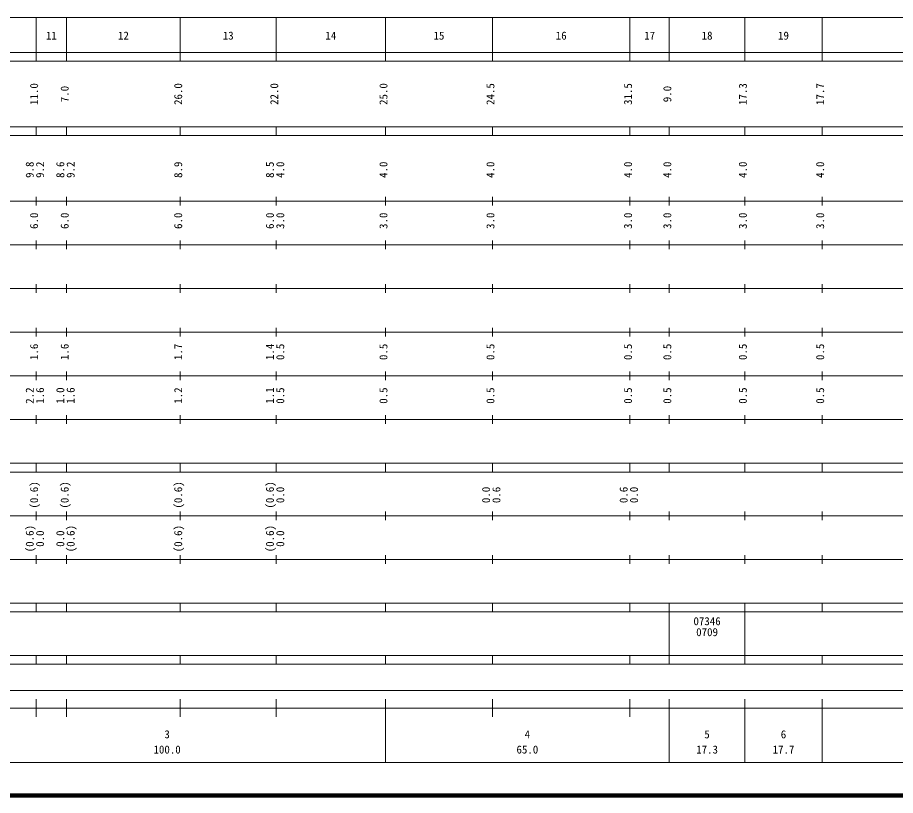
# Model space of a CAD drawing. Units: millimetres on the paper, enlarged 1000 times. Extents: x 40000 to 680000, y 20000 to 380000.
# Drawn here: x 283756 to 484785, y 20000 to 198000 of the extents above; entities that cross this region are included whole.
import ezdxf
from ezdxf.enums import TextEntityAlignment as Align

# ---------------------------------------------------------------- set-up
doc = ezdxf.new("R2010")
doc.units = ezdxf.units.MM
doc.header["$LTSCALE"] = 1000
doc.layers.add('M-TTL', color=2, linetype='Continuous', lineweight=140)
doc.layers.add('M-TTL-BAND', color=7, linetype='Continuous', lineweight=13)
doc.styles.add('ＭＳ ゴシック', font='')
doc.styles.get('ＭＳ ゴシック').set_extended_font_data('MS Gothic')

msp = doc.modelspace()

# ---------------------------------------------------------------- linework, layer by layer
at = {"layer": 'M-TTL'}
msp.add_line((40000, 20000), (680000, 20000), dxfattribs=at)
at = {"layer": 'M-TTL-BAND'}
for p, q in [((68000, 198000), (579000, 198000)), ((288000, 188000), (288000, 198000)), ((295000, 188000), (295000, 198000)), ((321000, 188000), (321000, 198000)), ((343000, 188000), (343000, 198000)), ((368000, 188000), (368000, 198000)), ((392500, 188000), (392500, 198000)), ((424000, 188000), (424000, 198000)), ((433000, 188000), (433000, 198000)), ((450300, 188000), (450300, 198000)), ((468000, 188000), (468000, 198000)), ((40000, 190000), (579000, 190000)), ((40000, 188000), (579000, 188000)), ((40000, 173000), (579000, 173000)), ((288000, 171000), (288000, 173000)), ((295000, 171000), (295000, 173000)), ((321000, 171000), (321000, 173000)), ((343000, 171000), (343000, 173000)), ((368000, 171000), (368000, 173000)), ((392500, 171000), (392500, 173000)), ((424000, 171000), (424000, 173000)), ((433000, 171000), (433000, 173000)), ((450300, 171000), (450300, 173000)), ((468000, 171000), (468000, 173000)), ((40000, 171000), (579000, 171000)), ((288000, 155000), (288000, 157000)), ((295000, 155000), (295000, 157000)), ((321000, 155000), (321000, 157000)), ((343000, 155000), (343000, 157000)), ((368000, 155000), (368000, 157000)), ((392500, 155000), (392500, 157000)), ((424000, 155000), (424000, 157000)), ((433000, 155000), (433000, 157000)), ((450300, 155000), (450300, 157000)), ((468000, 155000), (468000, 157000)), ((40000, 156000), (579000, 156000)), ((288000, 145000), (288000, 147000)), ((295000, 145000), (295000, 147000)), ((321000, 145000), (321000, 147000)), ((343000, 145000), (343000, 147000)), ((368000, 145000), (368000, 147000)), ((392500, 145000), (392500, 147000)), ((424000, 145000), (424000, 147000)), ((433000, 145000), (433000, 147000)), ((450300, 145000), (450300, 147000)), ((468000, 145000), (468000, 147000)), ((46000, 146000), (579000, 146000)), ((288000, 135000), (288000, 137000)), ((295000, 135000), (295000, 137000)), ((321000, 135000), (321000, 137000)), ((343000, 135000), (343000, 137000)), ((368000, 135000), (368000, 137000)), ((392500, 135000), (392500, 137000)), ((424000, 135000), (424000, 137000)), ((433000, 135000), (433000, 137000)), ((450300, 135000), (450300, 137000)), ((468000, 135000), (468000, 137000)), ((52000, 136000), (579000, 136000)), ((288000, 125000), (288000, 127000)), ((295000, 125000), (295000, 127000)), ((321000, 125000), (321000, 127000)), ((343000, 125000), (343000, 127000)), ((368000, 125000), (368000, 127000)), ((392500, 125000), (392500, 127000)), ((424000, 125000), (424000, 127000)), ((433000, 125000), (433000, 127000)), ((450300, 125000), (450300, 127000)), ((468000, 125000), (468000, 127000)), ((46000, 126000), (579000, 126000)), ((288000, 115000), (288000, 117000)), ((295000, 115000), (295000, 117000)), ((321000, 115000), (321000, 117000)), ((343000, 115000), (343000, 117000)), ((368000, 115000), (368000, 117000)), ((392500, 115000), (392500, 117000)), ((424000, 115000), (424000, 117000)), ((433000, 115000), (433000, 117000)), ((450300, 115000), (450300, 117000)), ((468000, 115000), (468000, 117000)), ((52000, 116000), (579000, 116000)), ((288000, 105000), (288000, 107000)), ((295000, 105000), (295000, 107000)), ((321000, 105000), (321000, 107000)), ((343000, 105000), (343000, 107000)), ((368000, 105000), (368000, 107000)), ((392500, 105000), (392500, 107000)), ((424000, 105000), (424000, 107000)), ((433000, 105000), (433000, 107000)), ((450300, 105000), (450300, 107000)), ((468000, 105000), (468000, 107000)), ((46000, 106000), (579000, 106000)), ((40000, 96000), (579000, 96000)), ((288000, 94000), (288000, 96000)), ((295000, 94000), (295000, 96000)), ((321000, 94000), (321000, 96000)), ((343000, 94000), (343000, 96000)), ((368000, 94000), (368000, 96000)), ((392500, 94000), (392500, 96000)), ((424000, 94000), (424000, 96000)), ((433000, 94000), (433000, 96000)), ((450300, 94000), (450300, 96000)), ((468000, 94000), (468000, 96000)), ((40000, 94000), (579000, 94000)), ((288000, 83000), (288000, 85000)), ((295000, 83000), (295000, 85000)), ((321000, 83000), (321000, 85000)), ((343000, 83000), (343000, 85000)), ((368000, 83000), (368000, 85000)), ((392500, 83000), (392500, 85000)), ((424000, 83000), (424000, 85000)), ((433000, 83000), (433000, 85000)), ((450300, 83000), (450300, 85000)), ((468000, 83000), (468000, 85000)), ((49000, 84000), (579000, 84000)), ((288000, 73000), (288000, 75000)), ((295000, 73000), (295000, 75000)), ((321000, 73000), (321000, 75000)), ((343000, 73000), (343000, 75000)), ((368000, 73000), (368000, 75000)), ((392500, 73000), (392500, 75000)), ((424000, 73000), (424000, 75000)), ((433000, 73000), (433000, 75000)), ((450300, 73000), (450300, 75000)), ((468000, 73000), (468000, 75000)), ((40000, 74000), (579000, 74000)), ((40000, 64000), (579000, 64000)), ((288000, 62000), (288000, 64000)), ((295000, 62000), (295000, 64000)), ((321000, 62000), (321000, 64000)), ((343000, 62000), (343000, 64000)), ((368000, 62000), (368000, 64000)), ((392500, 62000), (392500, 64000)), ((424000, 62000), (424000, 64000)), ((433000, 62000), (433000, 64000)), ((450300, 62000), (450300, 64000)), ((468000, 62000), (468000, 64000)), ((40000, 62000), (579000, 62000)), ((433000, 52000), (433000, 62000)), ((450300, 52000), (450300, 62000)), ((40000, 52000), (579000, 52000)), ((288000, 50000), (288000, 52000)), ((295000, 50000), (295000, 52000)), ((321000, 50000), (321000, 52000)), ((343000, 50000), (343000, 52000)), ((368000, 50000), (368000, 52000)), ((392500, 50000), (392500, 52000)), ((424000, 50000), (424000, 52000)), ((433000, 50000), (433000, 52000)), ((450300, 50000), (450300, 52000)), ((468000, 50000), (468000, 52000)), ((40000, 50000), (579000, 50000)), ((71000, 44000), (565000, 44000)), ((288000, 38000), (288000, 42000)), ((295000, 38000), (295000, 42000)), ((321000, 38000), (321000, 42000)), ((343000, 38000), (343000, 42000)), ((368000, 27500), (368000, 42000)), ((392500, 38000), (392500, 42000)), ((424000, 38000), (424000, 42000)), ((433000, 27500), (433000, 42000)), ((450300, 27500), (450300, 42000)), ((468000, 27500), (468000, 42000)), ((40000, 40000), (579000, 40000)), ((68000, 27500), (579000, 27500))]:
    msp.add_line(p, q, dxfattribs=at)

# ---------------------------------------------------------------- texts
at = {"layer": 'M-TTL-BAND', "style": 'ＭＳ ゴシック'}
for s, p in [('11', (291500, 192405)), ('12', (308000, 192405)), ('13', (332000, 192405)), ('14', (355500, 192405)), ('15', (380250, 192405)), ('16', (408250, 192405)), ('17', (428500, 192405)), ('18', (441650, 192405)), ('19', (459150, 192405)), ('07346', (441650, 58405)), ('0709', (441650, 55905)), ('3', (318000, 32523)), ('4', (400500, 32523)), ('5', (441650, 32523)), ('6', (459150, 32523)), ('100.0', (318000, 29033)), ('65.0', (400500, 29033)), ('17.3', (441650, 29033)), ('17.7', (459150, 29033))]:
    msp.add_text(s, height=1833, dxfattribs=at).set_placement(p, align=Align.BOTTOM_CENTER)
for s, p in [('11.0', (289000, 180500)), ('7.0', (296000, 180500)), ('26.0', (322000, 180500)), ('22.0', (344000, 180500)), ('25.0', (369000, 180500)), ('24.5', (393500, 180500)), ('31.5', (425000, 180500)), ('9.0', (434000, 180500)), ('17.3', (451300, 180500)), ('17.7', (469000, 180500)), ('9.8', (288000, 163174)), ('9.2', (290370, 163174)), ('8.6', (295000, 163174)), ('9.2', (297370, 163174)), ('8.9', (322000, 163174)), ('8.5', (343000, 163174)), ('4.0', (345370, 163174)), ('4.0', (369000, 163174)), ('4.0', (393500, 163174)), ('4.0', (425000, 163174)), ('4.0', (434000, 163174)), ('4.0', (451300, 163174)), ('4.0', (469000, 163174)), ('6.0', (289000, 151500)), ('6.0', (296000, 151500)), ('6.0', (322000, 151500)), ('6.0', (343000, 151500)), ('3.0', (345370, 151500)), ('3.0', (369000, 151500)), ('3.0', (393500, 151500)), ('3.0', (425000, 151500)), ('3.0', (434000, 151500)), ('3.0', (451300, 151500)), ('3.0', (469000, 151500)), ('1.6', (289000, 121500)), ('1.6', (296000, 121500)), ('1.7', (322000, 121500)), ('1.4', (343000, 121500)), ('0.5', (345370, 121500)), ('0.5', (369000, 121500)), ('0.5', (393500, 121500)), ('0.5', (425000, 121500)), ('0.5', (434000, 121500)), ('0.5', (451300, 121500)), ('0.5', (469000, 121500)), ('2.2', (288000, 111500)), ('1.6', (290370, 111500)), ('1.0', (295000, 111500)), ('1.6', (297370, 111500)), ('1.2', (322000, 111500)), ('1.1', (343000, 111500)), ('0.5', (345370, 111500)), ('0.5', (369000, 111500)), ('0.5', (393500, 111500)), ('0.5', (425000, 111500)), ('0.5', (434000, 111500)), ('0.5', (451300, 111500)), ('0.5', (469000, 111500)), ('(0.6)', (289000, 88764)), ('(0.6)', (296000, 88764)), ('(0.6)', (322000, 88764)), ('(0.6)', (343000, 88764)), ('0.0', (345370, 88764)), ('0.0', (392500, 88764)), ('0.6', (394870, 88764)), ('0.6', (424000, 88764)), ('0.0', (426370, 88764)), ('(0.6)', (288000, 78764)), ('0.0', (290370, 78764)), ('0.0', (295000, 78764)), ('(0.6)', (297370, 78764)), ('(0.6)', (322000, 78764)), ('(0.6)', (343000, 78764)), ('0.0', (345370, 78764))]:
    msp.add_text(s, height=1833, rotation=90, dxfattribs=at).set_placement(p, align=Align.BOTTOM_CENTER)

doc.saveas('drawing.dxf')
